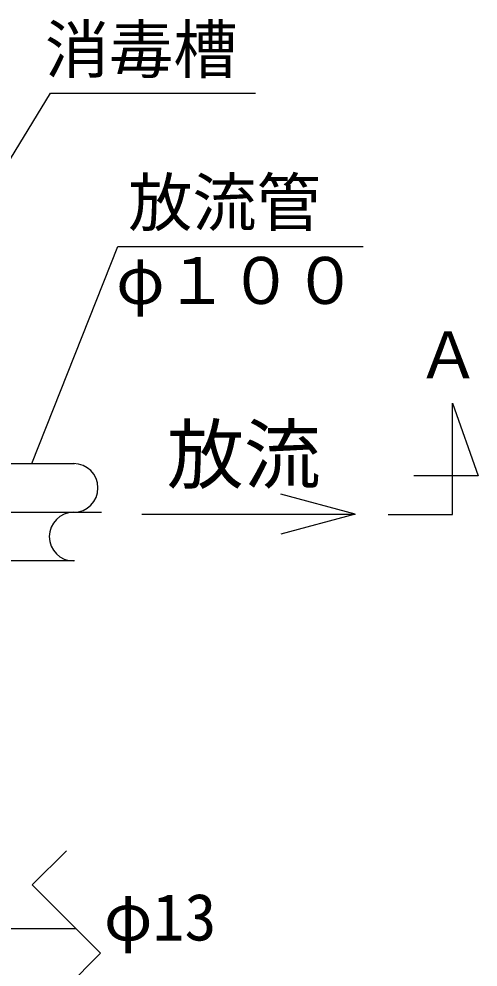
# Model space of a CAD drawing. Units: millimetres, scale not verified. Extents: x -8093 to 8093, y -5792 to 5792.
# Drawn here: x -4554 to -4017, y 427 to 1536 of the extents above; entities that cross this region are included whole.
import ezdxf
from ezdxf.enums import TextEntityAlignment as Align

# ---------------------------------------------------------------- set-up
doc = ezdxf.new("R2010")
doc.units = ezdxf.units.MM
doc.header["$LTSCALE"] = 30
doc.linetypes.add('LONG_CHAIN', pattern=[21, 18, -1, 1, -1])
doc.layers.add('0-1_00クル-フ-0躯体', color=3, linetype='Continuous', lineweight=25)
doc.layers.add('0-3_00クル-フ-3空気管', color=6, linetype='Continuous', lineweight=25)
doc.styles.add('ＭＳ ゴシック', font='')
doc.styles.get('ＭＳ ゴシック').set_extended_font_data('MS Gothic')

msp = doc.modelspace()

# ---------------------------------------------------------------- linework, layer by layer
at = {"layer": '0-1_00クル-フ-0躯体', "color": 4}
for p, q in [((-4781.51, 1016.31), (-4517.21, 1449.08)), ((-4517.21, 1449.08), (-4277.53, 1449.08)), ((-4160.71, 956.61), (-4247.64, 979.9)), ((-4410.31, 956.61), (-4160.71, 956.61)), ((-4160.71, 956.61), (-4247.64, 933.32))]:
    msp.add_line(p, q, dxfattribs=at)
at = {"layer": '0-1_00クル-フ-0躯体'}
for p, q in [((-4711.25, 1015.84), (-4489.26, 1015.84)), ((-4489.26, 901.84), (-4711.25, 901.84))]:
    msp.add_line(p, q, dxfattribs=at)
at = {"layer": '0-1_00クル-フ-0躯体', "linetype": 'LONG_CHAIN'}
msp.add_line((-6593.12, 958.84), (-4457.62, 958.84), dxfattribs=at)
at = {"layer": '0-1_00クル-フ-0躯体', "color": 4}
msp.add_lwpolyline([(-4538.83, 1015.84), (-4438.34, 1269.83), (-4151.39, 1269.83)], dxfattribs=at)
at = {"layer": '0-1_00クル-フ-0躯体'}
msp.add_lwpolyline([(-4122.14, 956.34), (-4047.14, 956.34), (-4047.14, 1086.34), (-4017.14, 1001.34), (-4092.14, 1001.34)], dxfattribs=at)
for centre, start, end in [((-4490.2, 987.34), 270, 90), ((-4490.2, 930.34), 90, 270)]:
    msp.add_arc(centre, 28.5, start, end, dxfattribs=at)
at = {"layer": '0-3_00クル-フ-3空気管', "color": 7}
for p, q in [((-4538.58, 523.05), (-4498.58, 563.05)), ((-4458.58, 443.05), (-4538.58, 523.05)), ((-4498.58, 403.05), (-4458.58, 443.05))]:
    msp.add_line(p, q, dxfattribs=at)
at = {"layer": '0-3_00クル-フ-3空気管'}
msp.add_line((-4487.09, 471.56), (-5220.23, 471.56), dxfattribs=at)

# ---------------------------------------------------------------- texts
at = {"layer": '0-1_00クル-フ-0躯体', "color": 4, "style": 'ＭＳ ゴシック'}
for s, height, p in [('消毒槽', 54.99, (-4523.64, 1456.17)), ('放流管', 54.99, (-4426.2, 1277.16)), ('φ１００', 54.99, (-4440.42, 1185.92)), ('Ａ', 54.99, (-4089.39, 1098.79)), ('放流', 65.98, (-4381.04, 973.64))]:
    msp.add_text(s, height=height, dxfattribs=at).set_placement(p, align=Align.BOTTOM_LEFT)
at = {"layer": '0-3_00クル-フ-3空気管', "color": 4, "style": 'ＭＳ ゴシック'}
msp.add_text('φ13', height=54.99, dxfattribs=at).set_placement((-4454.74, 441.48), align=Align.BOTTOM_LEFT)

doc.saveas('drawing.dxf')
